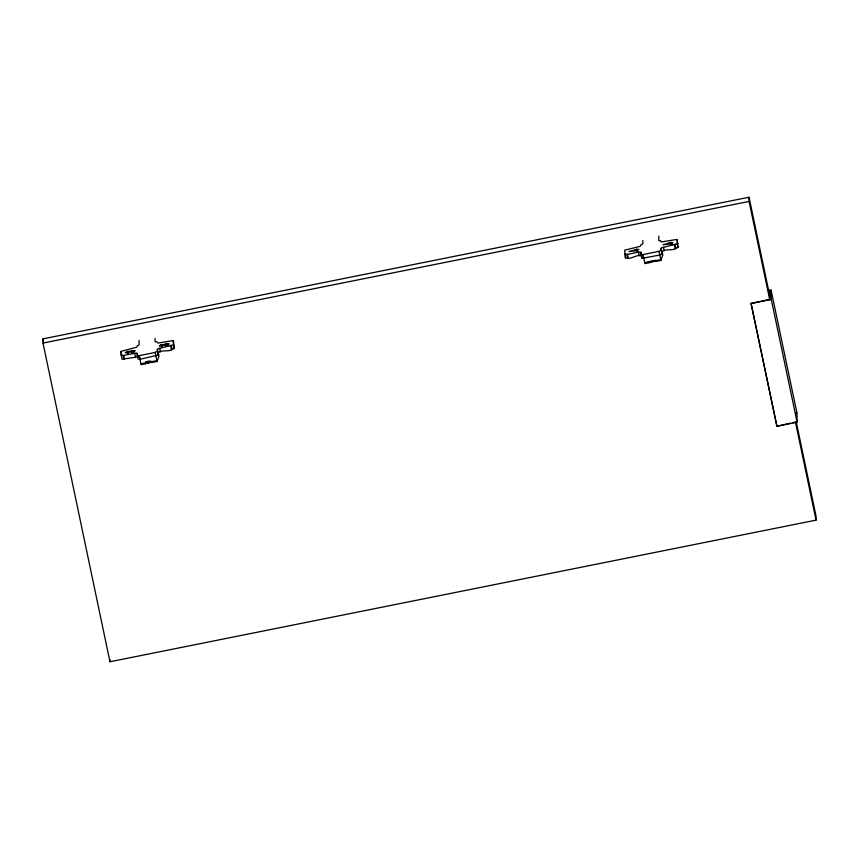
<?xml version="1.0" encoding="UTF-8"?>
<svg xmlns="http://www.w3.org/2000/svg" width="859" height="859" viewBox="0 0 859 859"><rect width="100%" height="100%" fill="white"/><g stroke="black" fill="none" stroke-linecap="round" stroke-linejoin="round"><path stroke-width="1.29" d="M149.208 362.101L145.021 363.293L145.568 363.765L145.396 362.981L140.908 363.765L141.134 364.656L145.568 363.765C143.732 361.446 152.526 359.685 151.871 362.498L157.122 361.446L158.958 356.12L158.711 354.348M151.871 362.498L151.71 361.714L156.896 360.565L157.122 361.446M150.84 361.972C152.859 361.907 142.723 363.69 148.929 362.734L150.336 362.036M652.7 261.694C660.066 259.783 645.753 263.187 652.786 261.447M656.781 260.653L655.642 261.458L655.363 260.309L655.642 261.458L660.893 260.406L662.729 255.08M137.891 356.882L121.989 359.223L120.829 351.428L136.785 347.176L137.193 345.801L139.094 344.921L139.029 340.379M140.897 363.862L140.006 359.277L157.906 355.143L157.519 348.979L173.486 344.749L173.088 340.594L157.841 343.095L157.004 341.828L155.082 341.721L155.039 338.317M157.218 351.31L155.232 352.426L139.244 355.637L140.006 359.277L139.244 355.583L137.322 355.476L137.118 353.242L135.958 353.06L123.073 355.551L123.836 359.191M157.981 354.939C157.551 348.636 169.051 352.373 172.079 349.506L174.248 348.389L173.432 340.873M641.77 257.904C641.898 251.397 630.538 259.837 627.607 258.14L626.834 254.5L639.117 252.063L640.889 252.202L641.77 257.904L642.511 258.248L659.766 255.026L661.752 253.899L661.29 247.94L677.257 243.709L677.203 239.833L676.462 239.489L661.215 241.98L660.775 240.778L658.853 240.67L658.789 236.139M660.99 250.259L659.154 251.3L643.015 254.586L641.007 254.264M661.752 253.899C661.323 247.596 672.822 251.333 675.85 248.466L678.019 247.349L677.203 239.833M146.524 363.003L149.101 362.251M151.517 361.993L148.929 362.734M650.284 261.952L651.079 261.63M648.974 262.113L650.95 261.501M127.057 351.578L125.307 352.781L132.726 351.803L135.228 350.612L127.057 351.578L127.572 354.005M161.03 344.76L159.28 345.962L166.7 344.996L169.191 343.793L161.03 344.76L161.546 347.186M768.214 290.159L771.081 290.084L796.916 412.846L797.12 422.209L776.88 426.268L751.045 303.506L769.653 299.404L769.481 291.287L770.04 293.896M670.449 242.56L662.965 244.761L670.471 243.945L672.876 242.592L670.449 242.56L670.965 244.987M796.433 422.821L815.996 515.937L816.05 520.135L109.963 661.763L43.004 343.063L42.95 338.865L749.037 197.237L769.975 296.913M43.004 343.063L749.091 201.435L749.037 197.237M636.476 249.378L628.992 251.569L636.498 250.764L638.903 249.4L636.476 249.378L636.991 251.794M650.317 261.319L652.872 260.717M644.733 262.822L649.082 261.48L649.34 262.725L644.905 263.606L643.015 254.543M655.471 260.674L660.721 259.622L660.893 260.406M751.045 303.506L771.285 299.447L771.081 290.084M776.88 426.268L790.527 423.165M793.007 422.66L795.488 422.166M652.98 261.05L654.945 260.707M627.607 258.14L625.416 257.893L624.676 250.184L640.159 246.35L640.964 244.761L642.865 243.881L642.822 240.466M653.516 261.093L655.224 260.9M140.006 359.223L138.084 359.116L137.236 355.315M151.173 361.757L152.569 361.607M795.778 412.621L796.916 412.846M677.225 243.129L677.966 243.473M648.792 262.253L649.34 262.725L649.168 261.941M660.721 259.622L659.003 251.386M624.654 254.264L627.478 254.371L628.24 258.011M120.883 355.304L123.707 355.422L124.48 359.062M156.886 360.662L155.232 352.383M771.285 299.447L797.12 422.209M749.091 201.435L769.761 299.802M795.38 421.769L816.05 520.135M751.045 303.141L776.88 425.903M677.257 243.709L678.019 247.349M675.088 244.826L675.85 248.466M674.444 244.955L675.206 248.595M671.706 242.399L672.21 244.826M671.104 242.453L671.609 244.879M663.449 247.156L664.211 250.796M660.968 248.348L661.731 251.988M640.986 252.363L641.748 256.003M638.473 252.17L639.236 255.81M637.131 249.271L637.636 251.698M173.486 344.749L174.248 348.389M171.317 345.866L172.079 349.506M170.673 345.994L171.435 349.634M167.333 343.503L167.838 345.919M166.678 343.611L167.194 346.027M165.68 343.804L166.184 346.231M165.529 343.836L166.045 346.263M161.675 344.609L162.19 347.036M159.677 348.206L160.45 351.846M157.197 349.398L157.959 353.038M137.215 353.403L137.977 357.043M134.702 353.21L135.464 356.85M132.705 350.418L133.22 352.845M131.556 350.655L132.071 353.07M127.712 351.428L128.216 353.854M120.829 351.428L121.591 355.068M42.95 338.865L43.498 341.485M146.073 361.542L146.331 362.777M662.139 251.397L662.719 254.908M625.384 255.316L625.416 257.893M109.931 659.669L109.963 661.763"/></g></svg>
